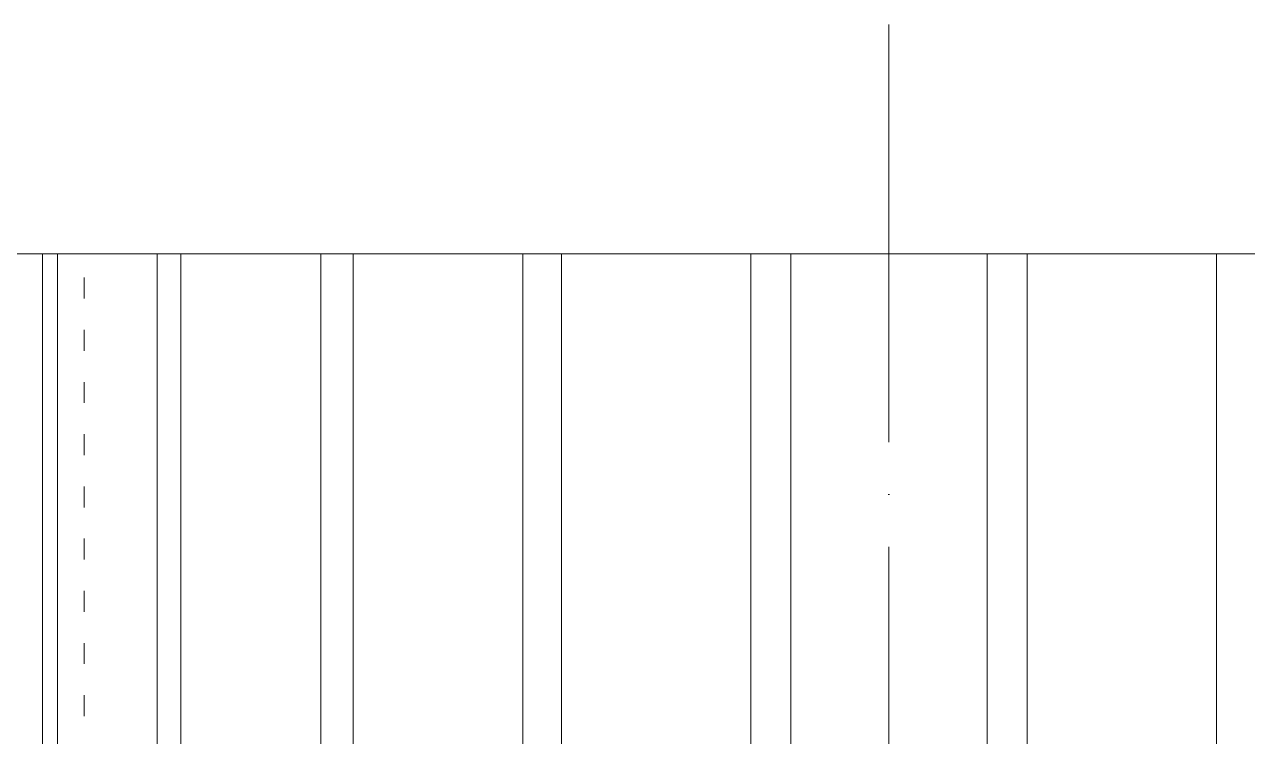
# Model space of a CAD drawing. Header units: millimetres. Extents: x 542654 to 551203, y 315718 to 321804.
# Drawn here: x 543018.8 to 543370.3, y 320200.4 to 320405 of the extents above; entities that cross this region are included whole.
import ezdxf

# ---------------------------------------------------------------- set-up
doc = ezdxf.new("R2010")
doc.units = ezdxf.units.MM
doc.linetypes.add('ACAD_ISO03W100', pattern=[30, 12, -18])
doc.linetypes.add('ACAD_ISO04W100', pattern=[30, 24, -3, 0, -3])
doc.layers.add('cad-block.com', color=250, linetype='Continuous')

msp = doc.modelspace()

# ---------------------------------------------------------------- linework, layer by layer
at = {"layer": 'cad-block.com', "color": 18, "lineweight": 15, "true_color": 0x000000}
for p, q in [((543023.95, 320128.89), (543023.95, 320339.15)), ((543023.95, 320339.15), (543023.95, 320128.89)), ((543028.3, 320128.89), (543028.3, 320339.15)), ((543028.3, 320339.15), (543028.3, 320122.98)), ((543056.96, 320128.89), (543056.96, 320339.15)), ((543056.96, 320128.89), (543056.96, 320339.15)), ((543063.76, 320127.68), (543063.76, 320339.15)), ((543063.76, 320127.68), (543063.76, 320339.15)), ((543103.98, 320128.89), (543103.98, 320339.15)), ((543103.98, 320127.68), (543103.98, 320339.15)), ((543113.22, 320128.89), (543113.22, 320339.15)), ((543113.22, 320125.98), (543113.22, 320339.15)), ((543162.02, 320128.89), (543162.02, 320339.15)), ((543162.02, 320128.89), (543162.02, 320339.15)), ((543173.1, 320128.89), (543173.1, 320339.15)), ((543173.1, 320128.89), (543173.1, 320339.15)), ((543227.58, 320128.89), (543227.58, 320339.15)), ((543227.58, 320128.89), (543227.58, 320339.15)), ((543239.03, 320128.89), (543239.03, 320339.15)), ((543239.03, 320128.89), (543239.03, 320339.15)), ((543295.51, 320128.89), (543295.51, 320339.15)), ((543295.51, 320128.89), (543295.51, 320339.15)), ((543306.96, 320128.89), (543306.96, 320339.15)), ((543306.96, 320128.89), (543306.96, 320339.15)), ((543361.44, 320128.89), (543361.44, 320339.15)), ((543361.44, 320128.89), (543361.44, 320339.15))]:
    msp.add_line(p, q, dxfattribs=at)
at = {"layer": 'cad-block.com', "color": 18, "linetype": 'ACAD_ISO04W100', "lineweight": 15, "ltscale": 5, "true_color": 0x000000}
msp.add_lwpolyline([(543267.27, 320405.02), (543267.27, 318905.59)], dxfattribs=at)
at = {"layer": 'cad-block.com', "color": 18, "lineweight": 15, "true_color": 0x000000}
msp.add_lwpolyline([(543594.7, 320339.15), (542963.57, 320339.15)], dxfattribs=at)
at = {"layer": 'cad-block.com', "color": 18, "linetype": 'ACAD_ISO03W100', "lineweight": 15, "ltscale": 0.5, "true_color": 0x000000}
msp.add_lwpolyline([(543003.86, 320107.22, 0.352848), (543035.96, 320146.29), (543035.96, 320339.15)], format="xyb", dxfattribs=at)

doc.saveas('drawing.dxf')
